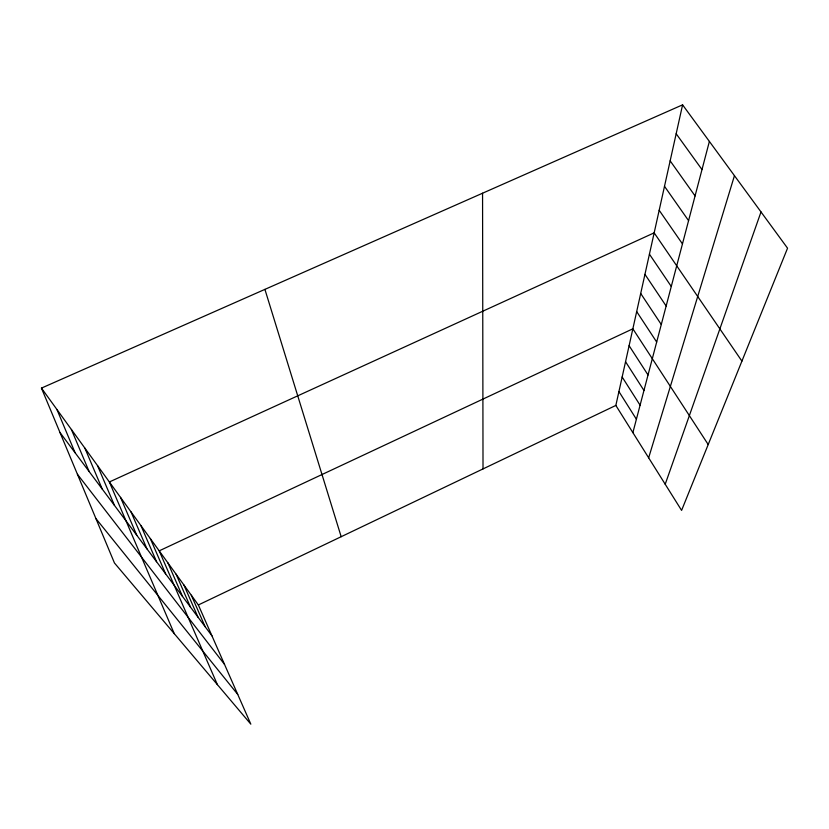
<?xml version="1.0" encoding="UTF-8"?>
<svg xmlns="http://www.w3.org/2000/svg" width="829" height="829" viewBox="0 0 829 829"><rect width="100%" height="100%" fill="white"/><g stroke="black" fill="none" stroke-linecap="round" stroke-linejoin="round"><path stroke-width="1.24" d="M682.588 104.837L787.55 248.192L681.593 510.395L615.843 405.433L682.588 104.837L41.45 388.107L114.454 562.984L250.835 724.163L198.359 604.963L41.45 388.107M632.879 432.634L709.386 141.438M648.651 457.815L734.453 175.665M665.21 484.25L761.012 211.944M198.359 604.963L615.843 405.433M95.926 518.602L237.747 694.422M77.429 474.292L224.524 664.381M60.02 432.583L211.934 635.802M676.174 133.749L701.997 169.572M670.153 160.847L695.075 195.924M664.495 186.307L688.578 220.649M659.179 210.265L682.464 243.902M741.914 361.123L654.164 232.845L109.366 481.97L174.256 633.657M649.428 254.171L671.283 286.471M644.952 274.347L666.143 306.015M640.703 293.466L661.283 324.512M636.682 311.59L656.682 342.045M708.204 444.541L632.859 328.812L159.209 550.85L217.385 684.63M629.107 345.683L648.029 374.977M625.543 361.713L643.957 390.469M622.154 376.988L640.081 405.194M618.921 391.537L636.392 419.236M191.302 595.212L205.146 626.714M183.893 584.963L197.996 617.159M176.09 574.186L190.483 607.108M167.872 562.829L182.556 596.507M150.329 538.581L165.624 573.855M140.951 525.627L156.567 561.73M131.034 511.918L146.971 548.902M120.526 497.39L136.795 535.296M97.501 465.577L114.495 505.462M84.869 448.106L102.236 489.058M71.377 429.463L89.128 471.525M56.932 409.505L75.097 452.748M264.907 289.373L341.175 536.705M482.561 193.209L483.017 468.913"/></g></svg>
